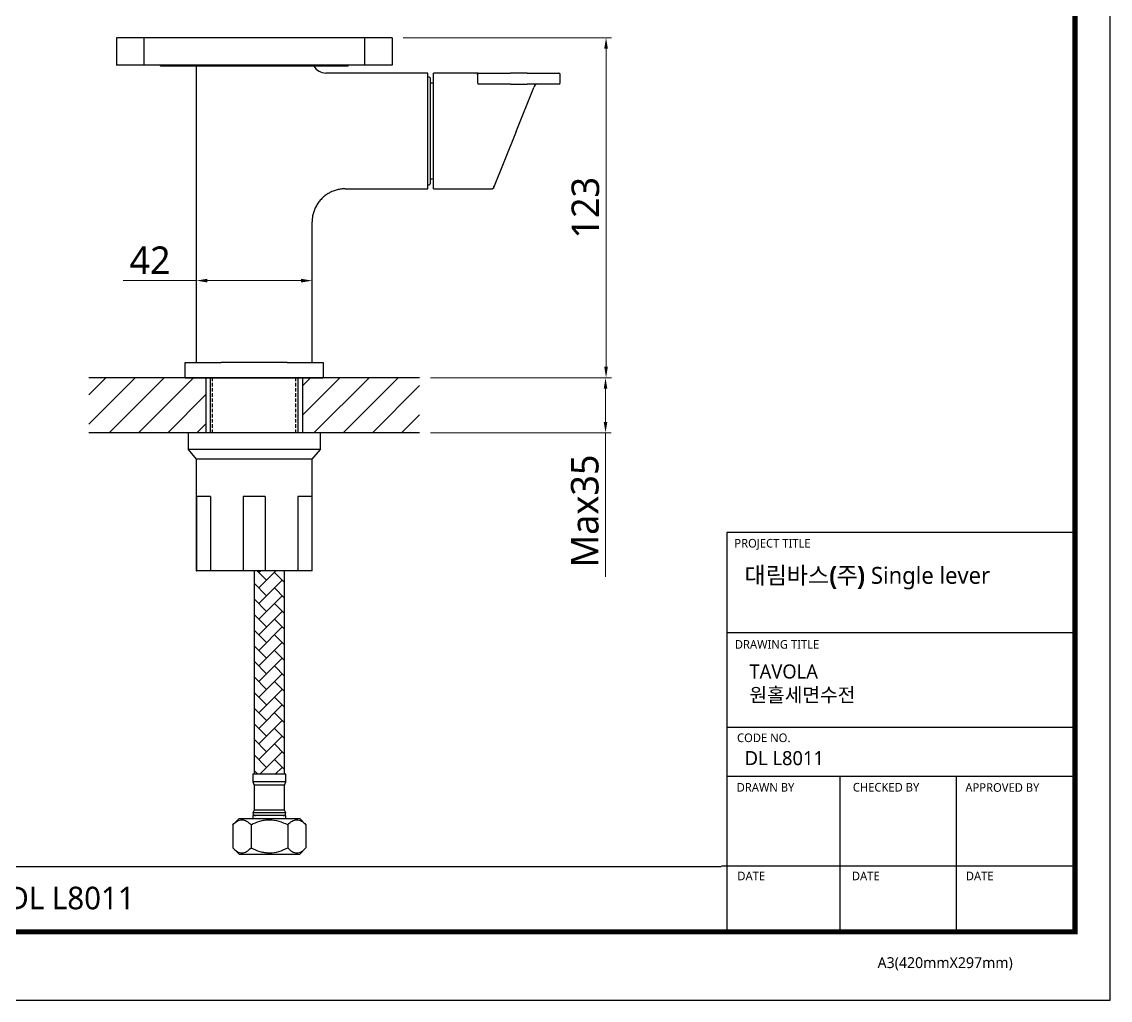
# Model space of a CAD drawing. Extents: x 0 to 790, y 0 to 579.
# Drawn here: x 395.1 to 789.9, y 0 to 354.8 of the extents above; entities that cross this region are included whole.
import ezdxf

# ---------------------------------------------------------------- set-up
doc = ezdxf.new("R2010")
doc.units = 0
doc.header["$LTSCALE"] = 10
doc.header["$MEASUREMENT"] = 0
doc.header["$PDMODE"] = 3
doc.header["$PDSIZE"] = -10
doc.linetypes.add('HIDDEN2', pattern=[0.1875, 0.125, -0.0625])
doc.layers.get('0').update_dxf_attribs({"linetype": 'CONTINUOUS'})
doc.layers.get('DEFPOINTS').update_dxf_attribs({"linetype": 'CONTINUOUS'})
doc.layers.add('DIM', color=7, linetype='CONTINUOUS')
doc.layers.add('HATCH', color=7, linetype='CONTINUOUS')
doc.styles.add('Daelim Dimension', font='NanumGothic.ttf')
doc.dimstyles.new('DEFAULT', dxfattribs={"dimscale": 2, "dimtxt": 2, "dimasz": 2, "dimexe": 0, "dimexo": 2, "dimgap": 1, "dimtad": 1, "dimdec": 0, "dimzin": 9, "dimdsep": 46, "dimtxsty": 'Daelim Dimension', "dimcen": 0.5, "dimclrd": 5, "dimclre": 5, "dimclrt": 256, "dimadec": 1, "dimazin": 0, "dimtfac": 1, "dimtdec": 0, "dimtix": 1, "dimtmove": 0, "dimatfit": 3, "dimfxl": 1, "dimtolj": 1, "dimtzin": 1, "dimlwd": 9, "dimlwe": 9, "dimarcsym": 0})

# ---------------------------------------------------------------- blocks, each defined once
blk = doc.blocks.new('*D0')
at = {"color": 5, "lineweight": 9, "ltscale": 0.5, "transparency": 16777216}
for p, q in [((533.41, 349.02), (609.02, 349.02)), ((607.02, 345.02), (607.02, 229.72)), ((543.41, 225.72), (609.02, 225.72))]:
    blk.add_line(p, q, dxfattribs=at)
at = {"color": 5, "ltscale": 0.5, "transparency": 16777216}
for points in [[(606.35, 345.02), (607.69, 345.02), (607.02, 349.02)], [(606.35, 229.72), (607.69, 229.72), (607.02, 225.72)]]:
    blk.add_solid(points, dxfattribs=at)
at = {"layer": 'DEFPOINTS', "color": 0, "ltscale": 0.5, "transparency": 16777216}
for p in [(529.41, 349.02), (539.41, 225.72), (607.02, 225.72)]:
    blk.add_point(p, dxfattribs=at)
at = {"color": 7, "ltscale": 0.5, "transparency": 16777216, "insert": (599.57, 287.37), "char_height": 10, "attachment_point": 5, "rotation": 90, "style": 'Daelim Dimension'}
blk.add_mtext('\\A1;123', dxfattribs=at)
blk = doc.blocks.new('*D1')
at = {"color": 5, "lineweight": 9, "ltscale": 0.5, "transparency": 16777216}
for p, q in [((543.41, 225.72), (608.83, 225.72)), ((606.83, 221.72), (606.83, 209.72)), ((543.41, 205.72), (608.83, 205.72)), ((606.83, 205.72), (606.83, 153.5))]:
    blk.add_line(p, q, dxfattribs=at)
at = {"color": 5, "ltscale": 0.5, "transparency": 16777216}
for points in [[(606.16, 221.72), (607.49, 221.72), (606.83, 225.72)], [(606.16, 209.72), (607.49, 209.72), (606.83, 205.72)]]:
    blk.add_solid(points, dxfattribs=at)
at = {"layer": 'DEFPOINTS', "color": 0, "ltscale": 0.5, "transparency": 16777216}
for p in [(539.41, 225.72), (539.41, 205.72), (606.83, 205.72)]:
    blk.add_point(p, dxfattribs=at)
at = {"color": 7, "ltscale": 0.5, "transparency": 16777216, "insert": (599.35, 177.42), "char_height": 10, "attachment_point": 5, "rotation": 90, "style": 'Daelim Dimension'}
blk.add_mtext('\\A1;Max35', dxfattribs=at)
blk = doc.blocks.new('*D7')
at = {"color": 5, "lineweight": 9, "ltscale": 0.5, "transparency": 16777216}
for p, q in [((458.41, 260.94), (431.87, 260.94)), ((458.41, 256.27), (458.41, 262.94)), ((496.41, 260.94), (462.41, 260.94)), ((500.41, 256.27), (500.41, 262.94))]:
    blk.add_line(p, q, dxfattribs=at)
at = {"color": 5, "ltscale": 0.5, "transparency": 16777216}
for points in [[(462.41, 261.6), (462.41, 260.27), (458.41, 260.94)], [(496.41, 261.6), (496.41, 260.27), (500.41, 260.94)]]:
    blk.add_solid(points, dxfattribs=at)
at = {"layer": 'DEFPOINTS', "color": 0, "ltscale": 0.5, "transparency": 16777216}
for p in [(500.41, 260.94), (458.41, 252.27), (500.41, 252.27)]:
    blk.add_point(p, dxfattribs=at)
at = {"color": 7, "ltscale": 0.5, "transparency": 16777216, "insert": (441.62, 268.33), "char_height": 10, "attachment_point": 5, "style": 'Daelim Dimension'}
blk.add_mtext('\\A1;42', dxfattribs=at)

msp = doc.modelspace()

# ---------------------------------------------------------------- hatches: boundary and pattern name
at = {"layer": 'DIM', "ltscale": 0.6}
h = msp.add_hatch(dxfattribs=at)
h.set_pattern_fill('AR-HBONE', color=256, style=0)
h.set_pattern_definition([(45, (-4508.258, -3838.5813), (4e-16, 5.6568542), [12, -4]), (135, (-4505.4297, -3835.753), (4e-16, 5.6568542), [12, -4])])
h.paths.add_polyline_path([(479.41, 81.94), (490.41, 81.94), (490.41, 155.72), (479.41, 155.72)])
at = {"layer": 'HATCH', "ltscale": 0.6}
h = msp.add_hatch(dxfattribs=at)
h.set_pattern_fill('ANSI31', color=256, scale=60, style=0)
h.set_pattern_definition([(45, (-4521.258, -3830.181), (-5.303301, 5.303301), [])])
h.paths.add_polyline_path([(461.91, 225.72), (454.41, 225.72), (419.41, 225.72), (419.41, 205.72), (461.91, 205.72)])
h.paths.add_polyline_path([(539.41, 225.72), (496.91, 225.72), (496.91, 205.72), (505.76, 205.72), (539.41, 205.72)])

# ---------------------------------------------------------------- linework, layer by layer
at = {"color": 7, "linetype": 'Continuous'}
for p, q in [((441.41, 349.02), (429.41, 349.02)), ((429.41, 349.02), (429.41, 339.02)), ((517.41, 349.02), (441.41, 349.02)), ((529.41, 349.02), (517.41, 349.02)), ((519.41, 349.02), (519.41, 339.02)), ((529.41, 349.02), (529.41, 339.02)), ((441.41, 339.02), (429.41, 339.02)), ((517.41, 339.02), (441.41, 339.02)), ((445.31, 338.92), (445.31, 339.02)), ((447.31, 338.72), (445.51, 338.72)), ((511.51, 338.72), (447.31, 338.72)), ((458.41, 338.72), (458.41, 231.22)), ((542.41, 336.22), (505.41, 336.22)), ((513.31, 338.72), (511.51, 338.72)), ((513.51, 339.02), (513.51, 338.92)), ((529.41, 339.02), (517.41, 339.02)), ((542.41, 294.22), (542.41, 336.22)), ((544.41, 294.22), (544.41, 336.22)), ((560.41, 336.22), (544.41, 336.22)), ((560.41, 335.72), (560.41, 332.72)), ((560.91, 336.22), (572.41, 336.22)), ((578.41, 336.22), (572.41, 336.22)), ((578.41, 336.22), (589.91, 336.22)), ((590.41, 332.72), (590.41, 335.72)), ((542.91, 334.72), (542.41, 334.72)), ((543.21, 334.42), (543.21, 296.02)), ((572.41, 332.22), (560.91, 332.22)), ((572.41, 332.22), (578.41, 332.22)), ((589.91, 332.22), (578.41, 332.22)), ((574.42, 315.03), (580.82, 331.03)), ((581.05, 331.59), (580.82, 331.03)), ((574.42, 315.03), (566.22, 294.53)), ((512.41, 294.22), (542.41, 294.22)), ((542.41, 295.72), (542.91, 295.72)), ((544.41, 294.22), (565.76, 294.22)), ((566.18, 294.46), (566.18, 294.45)), ((566.34, 294.84), (566.38, 294.93)), ((500.41, 231.22), (500.41, 282.22)), ((454.41, 225.72), (454.41, 231.22)), ((454.41, 231.22), (467.41, 231.22)), ((491.41, 231.22), (467.41, 231.22)), ((491.41, 231.22), (504.41, 231.22)), ((504.41, 231.22), (504.41, 225.72)), ((454.41, 225.72), (504.41, 225.72)), ((463.41, 225.72), (463.41, 205.72)), ((495.41, 205.72), (495.41, 225.72)), ((479.41, 155.72), (479.41, 81.94)), ((490.41, 81.94), (490.41, 155.72)), ((490.91, 81.94), (478.91, 81.94)), ((478.91, 81.94), (478.91, 79.18)), ((490.91, 79.18), (478.91, 79.18)), ((478.91, 79.18), (479.41, 77.94)), ((490.41, 77.94), (490.91, 79.18)), ((490.91, 79.18), (490.91, 81.94)), ((490.41, 77.94), (479.41, 77.94)), ((479.41, 77.94), (479.41, 68.94)), ((490.41, 68.94), (490.41, 77.94)), ((479.41, 68.94), (478.91, 67.9)), ((490.91, 67.9), (478.91, 67.9)), ((490.41, 68.94), (479.41, 68.94)), ((490.91, 67.9), (490.41, 68.94)), ((473.91, 65.94), (471.63, 63.66)), ((471.63, 63.66), (471.63, 55.22)), ((473.91, 65.94), (495.91, 65.94)), ((478.27, 63.66), (478.27, 55.22)), ((490.91, 66.94), (478.91, 66.94)), ((478.91, 66.94), (478.91, 65.94)), ((490.91, 65.94), (490.91, 66.94)), ((491.55, 63.66), (491.55, 55.22)), ((498.19, 63.66), (495.91, 65.94)), ((498.19, 63.66), (498.19, 55.22)), ((471.63, 55.22), (473.91, 52.94)), ((473.91, 52.94), (495.91, 52.94)), ((495.91, 52.94), (498.19, 55.22))]:
    msp.add_line(p, q, dxfattribs=at)
for p, q in [((539.41, 225.72), (419.41, 225.72)), ((461.91, 225.72), (461.91, 205.72)), ((496.91, 225.72), (496.91, 205.72)), ((539.41, 205.72), (419.41, 205.72))]:
    msp.add_line(p, q)
at = {"linetype": 'Continuous'}
for p, q in [((503.41, 205.72), (455.41, 205.72)), ((455.41, 205.72), (455.41, 199.72)), ((503.41, 199.72), (503.41, 205.72)), ((503.41, 199.72), (455.41, 199.72)), ((455.41, 199.72), (458.41, 196.22)), ((500.41, 196.22), (503.41, 199.72)), ((500.41, 196.22), (458.41, 196.22)), ((458.41, 196.22), (458.41, 155.72)), ((500.41, 155.72), (500.41, 196.22)), ((459.54, 182.72), (458.43, 182.72)), ((458.43, 182.72), (458.43, 155.72)), ((463.56, 182.72), (459.54, 182.72)), ((463.56, 182.72), (463.56, 155.72)), ((475.41, 182.72), (475.41, 155.72)), ((478.35, 182.72), (475.41, 182.72)), ((480.47, 182.72), (478.35, 182.72)), ((483.41, 182.72), (480.47, 182.72)), ((483.41, 182.72), (483.41, 155.72)), ((495.27, 182.72), (495.27, 155.72)), ((499.28, 182.72), (495.27, 182.72)), ((500.39, 182.72), (499.28, 182.72)), ((500.39, 155.72), (500.39, 182.72)), ((458.41, 155.72), (458.43, 155.72)), ((459.54, 155.72), (458.43, 155.72)), ((463.56, 155.72), (459.54, 155.72)), ((475.41, 155.72), (463.56, 155.72)), ((478.35, 155.72), (475.41, 155.72)), ((480.47, 155.72), (478.35, 155.72)), ((483.41, 155.72), (480.47, 155.72)), ((495.27, 155.72), (483.41, 155.72)), ((499.28, 155.72), (495.27, 155.72)), ((500.39, 155.72), (499.28, 155.72)), ((500.41, 155.72), (500.39, 155.72))]:
    msp.add_line(p, q, dxfattribs=at)
at = {"color": 5, "ltscale": 40}
for p, q in [((777.1, 169.65), (650.86, 169.65)), ((777.1, 133.17), (650.86, 133.17)), ((777.1, 133.17), (650.86, 133.17)), ((777.1, 98.84), (650.86, 98.84)), ((777.1, 98.84), (650.86, 98.84)), ((777.1, 81.14), (650.86, 81.14)), ((777.1, 81.14), (650.86, 81.14)), ((691.87, 81.14), (691.87, 24.78)), ((733.95, 81.14), (733.95, 24.78)), ((777.1, 48.58), (648.87, 48.58)), ((777.1, 48.58), (651.85, 48.58)), ((777.1, 24.78), (668.91, 24.78))]:
    msp.add_line(p, q, dxfattribs=at)
at = {"color": 5, "ltscale": 0.5}
msp.add_line((650.86, 169.65), (650.86, 24.02), dxfattribs=at)
at = {"color": 5}
msp.add_line((12.7, 48.49), (648.72, 48.49), dxfattribs=at)
at = {"ltscale": 0.5}
msp.add_lwpolyline([(0, 0), (789.88, 0), (789.88, 578.76), (0, 578.76)], close=True, dxfattribs=at)
at = {"color": 5, "linetype": 'ByBlock', "lineweight": 200, "const_width": 1.82}
msp.add_lwpolyline([(12.7, 24.78), (777.1, 24.78), (777.1, 565.32), (12.7, 565.32)], close=True, dxfattribs=at)
at = {"color": 7, "linetype": 'Continuous'}
for centre, radius, start, end in [((445.51, 338.92), 0.2, 180, 270), ((505.41, 341.22), 5, 210, 270), ((513.31, 338.92), 0.2, 270, 0), ((560.91, 335.72), 0.5, 90, 180), ((589.91, 335.72), 0.5, 0, 90), ((542.91, 334.42), 0.3, 0, 90), ((543.51, 332.85), 0.3, 180, 266.4946), ((540.87, 289.63), 43, 85.2676, 86.4946), ((560.91, 332.72), 0.5, 180, 270), ((581.98, 331.22), 1, 103.8791, 158.1977), ((589.91, 332.72), 0.5, 270, 0), ((543.51, 297.58), 0.3, 93.5054, 180), ((540.87, 340.8), 43, 273.5054, 274.7324), ((542.91, 296.02), 0.3, 270, 0), ((-13520.96, 5806.85), 15126.96, 338.627844, 338.628256), ((565.82, 294.79), 0.472, 268.2679, 318.5816), ((555, 298.86), 12.03, 339.4498, 342.6176), ((479.91, 67.94), 1, 182.1763, 270), ((489.91, 67.94), 1, 270, 357.8237)]:
    msp.add_arc(centre, radius, start, end, dxfattribs=at)
for points, knots in [([(560.41, 335.72), (560.41, 335.76), (560.4, 335.92), (560.36, 336.08), (560.36, 336.17), (560.37, 336.2), (560.38, 336.2)], [0, 0, 0, 0, 0.1715633, 0.569281, 0.7844049, 0.87622, 0.87622, 0.87622, 0.87622]), ([(560.55, 336.18), (560.54, 336.19), (560.5, 336.2), (560.43, 336.2), (560.37, 336.2)], [0.5039322, 0.5039322, 0.5039322, 0.5039322, 0.6901185, 1, 1, 1, 1]), ([(560.39, 336.21), (560.39, 336.21), (560.4, 336.21), (560.4, 336.22), (560.41, 336.22), (560.41, 336.22), (560.41, 336.22), (560.41, 336.22), (560.41, 336.22)], [0.9367792, 0.9367792, 0.9367792, 0.9367792, 0.94604606, 0.97302007, 0.98651167, 0.99325868, 0.9966325, 1, 1, 1, 1]), ([(471.63, 63.66), (472.15, 64.18), (472.68, 64.62), (473.51, 65.09), (473.79, 65.22), (474.36, 65.39), (474.65, 65.44), (475.52, 65.44), (476.09, 65.27), (477.21, 64.63), (477.75, 64.18), (478.27, 63.66)], [0, 0, 0, 0, 0.25, 0.25, 0.375, 0.375, 0.5, 0.5, 0.75, 0.75, 1, 1, 1, 1]), ([(478.27, 63.66), (479.31, 64.18), (480.37, 64.62), (482.02, 65.09), (482.58, 65.22), (483.72, 65.39), (484.31, 65.44), (486.05, 65.44), (487.19, 65.27), (489.43, 64.63), (490.51, 64.18), (491.55, 63.66)], [0, 0, 0, 0, 0.25, 0.25, 0.375, 0.375, 0.5, 0.5, 0.75, 0.75, 1, 1, 1, 1]), ([(491.55, 63.66), (492.07, 64.18), (492.6, 64.62), (493.43, 65.09), (493.71, 65.22), (494.28, 65.39), (494.57, 65.44), (495.44, 65.44), (496.01, 65.27), (497.13, 64.63), (497.67, 64.18), (498.19, 63.66)], [0, 0, 0, 0, 0.25, 0.25, 0.375, 0.375, 0.5, 0.5, 0.75, 0.75, 1, 1, 1, 1]), ([(471.63, 55.22), (472.15, 54.7), (472.68, 54.26), (473.51, 53.79), (473.79, 53.66), (474.36, 53.49), (474.65, 53.44), (475.52, 53.44), (476.09, 53.61), (477.21, 54.25), (477.75, 54.7), (478.27, 55.22)], [0, 0, 0, 0, 0.25, 0.25, 0.375, 0.375, 0.5, 0.5, 0.75, 0.75, 1, 1, 1, 1]), ([(478.27, 55.22), (479.31, 54.7), (480.37, 54.26), (482.02, 53.79), (482.58, 53.66), (483.72, 53.49), (484.31, 53.44), (486.05, 53.44), (487.19, 53.61), (489.43, 54.25), (490.51, 54.7), (491.55, 55.22)], [0, 0, 0, 0, 0.25, 0.25, 0.375, 0.375, 0.5, 0.5, 0.75, 0.75, 1, 1, 1, 1]), ([(491.55, 55.22), (492.07, 54.7), (492.6, 54.26), (493.43, 53.79), (493.71, 53.66), (494.28, 53.49), (494.57, 53.44), (495.44, 53.44), (496.01, 53.61), (497.13, 54.25), (497.67, 54.7), (498.19, 55.22)], [0, 0, 0, 0, 0.25, 0.25, 0.375, 0.375, 0.5, 0.5, 0.75, 0.75, 1, 1, 1, 1])]:
    msp.add_open_spline(points, degree=3, knots=knots, dxfattribs=at)
for points, weights in [([(512.41, 294.22), (505.38, 294.22), (500.41, 289.25), (500.41, 282.22)], [1.17157318415, 0.942808963883, 0.942808938616, 1.17157310835]), ([(566.22, 294.53), (566.15, 294.34), (565.98, 294.22), (565.76, 294.22)], [1.17154174827, 1.00050468523, 0.957368019157, 1.04213175005])]:
    msp.add_rational_spline(points, weights, degree=3, dxfattribs=at)
at = {"layer": 'HATCH', "ltscale": 0.6}
msp.add_line((439.41, 349.02), (439.41, 339.02), dxfattribs=at)
at = {"layer": 'HATCH', "linetype": 'HIDDEN2'}
for p, q in [((464.33, 205.72), (464.33, 225.72)), ((494.49, 205.72), (494.49, 225.72))]:
    msp.add_line(p, q, dxfattribs=at)

# ---------------------------------------------------------------- texts
at = {"color": 5, "ltscale": 40, "style": 'Daelim Dimension'}
for s, height, p in [('PROJECT TITLE', 3.1171, (653.54, 164.16)), ('DRAWING TITLE', 3.1171, (653.73, 127.47)), ('CODE NO.', 3.117, (654.52, 93.6)), ('DRAWN BY', 3.117, (654.39, 75.63)), ('CHECKED BY', 3.117, (696.51, 75.68)), ('APPROVED BY', 3.1171, (737.35, 75.58)), ('DATE', 3.117, (654.64, 43.5)), ('DATE', 3.117, (696.18, 43.5)), ('DATE', 3.117, (737.5, 43.5)), ('A3(420mmX297mm)', 3.9341, (705.5, 11.66))]:
    msp.add_text(s, height=height, dxfattribs=at).set_placement(p)
at = {"attachment_point": 1, "style": 'Daelim Dimension'}
for s, insert, char_height, width in [('{\\fPretendard Variable SemiBold|b0|i0|c129|p2;\\C7;대림바스(주)} Single lever', (657.24, 157.12), 6.1103, 98.2071), (' TAVOLA\\P 원홀세면수전 ', (657.3, 121.76), 5.101, 85.8447), ('DL L8011', (657.3, 90.34), 5.101, 85.8447)]:
    msp.add_mtext(s, dxfattribs=dict(at, insert=insert, char_height=char_height, width=width))
at = {"color": 2, "insert": (154.51, 41.16), "char_height": 8.198, "width": 362.8925, "attachment_point": 1, "style": 'Daelim Dimension'}
msp.add_mtext('{\\fPretendard Variable SemiBold|b0|i0|c129|p2;대림바스(주)} Single lever_TAVOLA_원홀세면수전_DL L8011', dxfattribs=at)

# ---------------------------------------------------------------- dimensions: what is measured, and where the dimension line sits
at = {"color": 5, "ltscale": 0.5}
dim = msp.add_linear_dim(base=(607.02, 225.72), p1=(529.41, 349.02), p2=(539.41, 225.72), angle=90, text='123', dimstyle='DEFAULT', override={"dimtxt": 5, "dimexe": 1, "dimdec": 0, "dimclrd": 5, "dimclre": 5, "dimclrt": 7, "dimadec": 0}, dxfattribs=at)
dim.commit()
dim.dimension.update_dxf_attribs({"geometry": '*D0', "text_midpoint": (599.57, 287.37)})
dim = msp.add_linear_dim(base=(500.41, 260.94), p1=(458.41, 252.27), p2=(500.41, 252.27), dimstyle='DEFAULT', override={"dimtxt": 5, "dimexe": 1, "dimdec": 0, "dimclrd": 5, "dimclre": 5, "dimclrt": 7, "dimadec": 0}, dxfattribs=at)
dim.commit()
dim.dimension.update_dxf_attribs({"geometry": '*D7', "text_midpoint": (441.62, 260.94), "dimtype": 128})
dim = msp.add_linear_dim(base=(606.83, 205.72), p1=(539.41, 225.72), p2=(539.41, 205.72), angle=90, text='Max35', dimstyle='DEFAULT', override={"dimtxt": 5, "dimexe": 1, "dimdec": 0, "dimclrd": 5, "dimclre": 5, "dimclrt": 7, "dimadec": 0}, dxfattribs=at)
dim.commit()
dim.dimension.update_dxf_attribs({"geometry": '*D1', "text_midpoint": (606.83, 177.42), "dimtype": 128})

doc.saveas('drawing.dxf')
